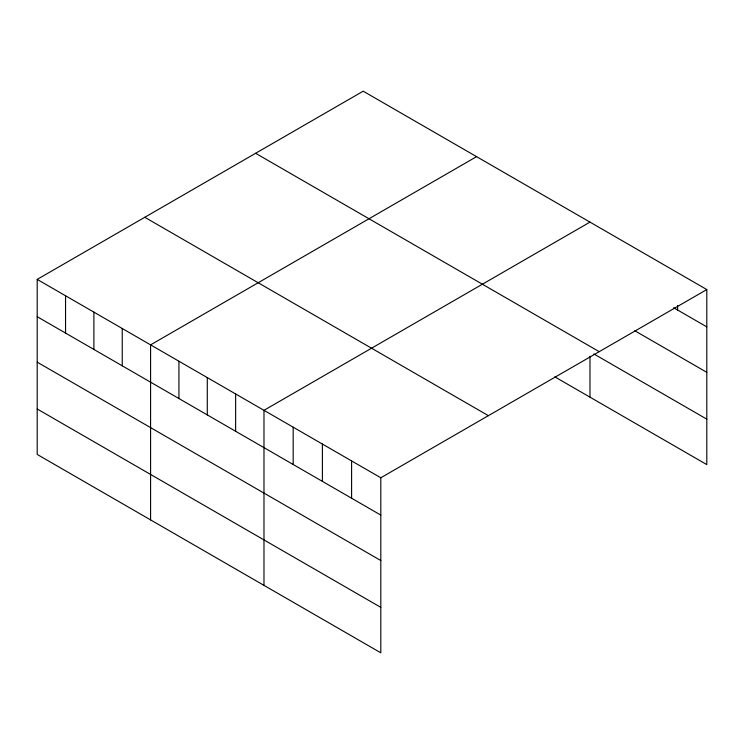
<?xml version="1.0" encoding="UTF-8"?>
<svg xmlns="http://www.w3.org/2000/svg" width="744" height="744" viewBox="0 0 744 744"><rect width="100%" height="100%" fill="white"/><g stroke="black" fill="none" stroke-linecap="round" stroke-linejoin="round"><path stroke-width="1.12" d="M37.2 279.4L380.807 477.778L380.807 652.814L37.2 454.435L37.2 279.4L363.193 91.186L706.8 289.565L706.8 464.6L554.782 376.836M476.588 156.649L150.586 344.863L150.586 519.898M589.973 222.112L263.981 410.325L263.981 585.37M380.807 477.778L706.8 289.565M673.701 307.765L706.8 326.876M634.762 330.736L706.8 372.326M255.62 153.292L599.218 351.67M593.87 353.949L706.8 419.151M144.782 217.285L488.38 415.663M37.2 316.712L380.807 515.09M37.2 362.161L380.807 560.539M37.2 408.986L380.807 607.364M677.598 305.486L677.598 310.016M589.973 356.246L589.973 397.157M351.596 460.917L351.596 498.229M322.394 444.047L322.394 481.368M293.183 427.186L293.183 464.498M235.634 393.957L235.634 431.278M207.288 377.599L207.288 414.91M178.932 361.231L178.932 398.542M122.239 328.495L122.239 365.806M93.893 312.127L93.893 349.447M65.546 295.768L65.546 333.079"/></g></svg>
